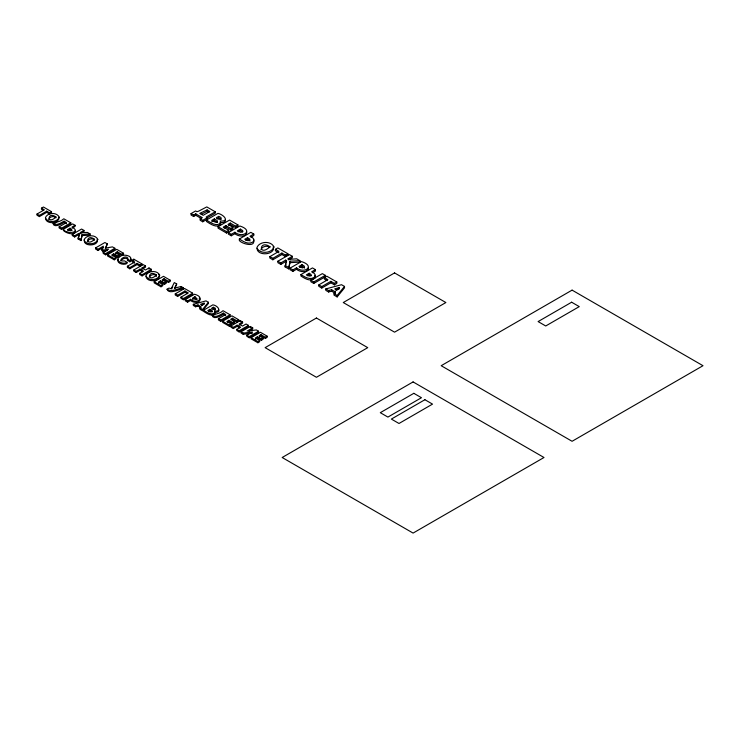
<?xml version="1.0" encoding="UTF-8"?>
<svg xmlns="http://www.w3.org/2000/svg" width="740" height="740" viewBox="0 0 740 740"><rect width="100%" height="100%" fill="white"/><g stroke="black" fill="none" stroke-linecap="round" stroke-linejoin="round"><path stroke-width="1.11" d="M45.492 218.272C46.074 224.581 58.978 223.841 59.024 217.68M145.983 276.298C146.566 282.606 159.47 281.857 159.516 275.696M256.993 248.363C257.372 256.623 275.789 254.893 273.208 246.827M80.928 240.574L82.149 234.395L90.095 233.96L90.095 235.126L82.149 235.561L80.928 240.574L78.126 238.955L79.282 233.896L78.616 233.516L74.675 235.792L72.279 234.413L72.279 235.579L74.675 236.967L78.616 234.682L79.282 235.07L78.126 238.955M288.554 268.861L290.071 261.202L299.904 260.674L299.904 262.117L290.071 262.654L288.554 268.861L285.085 266.863L286.519 260.6L285.696 260.119L280.812 262.94L277.851 261.229L277.851 262.682L280.812 264.393L285.696 261.572L286.519 262.043L286.519 260.6M156.39 276.529C155.881 273.162 150.118 274.614 149.082 277.167M285.085 266.863L285.945 263.967M120.879 260.841C122.156 258.695 126.124 257.03 127.909 259.416M171.745 288.804L172.772 286.778M95.608 247.882L104.914 242.517L107.356 243.923L105.219 248.141L112.48 246.882L114.885 248.27L114.885 249.436L105.58 254.81L103.202 253.432L103.202 252.266L108.53 249.186L103.064 250.12L101.722 249.343L103.332 246.189L98.004 249.269L95.608 247.882L95.608 249.056L98.004 250.435L103.332 247.354L102.129 249.722M105.644 248.464L107.356 243.923M176.721 283.975L174.474 288.119L181.133 286.519L183.474 287.869L183.474 289.035C179.709 288.471 169.164 295.214 167.018 289.238L168.988 288.101L171.236 288.646L174.307 282.578L176.721 283.975L174.927 288.461M84.48 239.843C82.575 247.105 99.623 246.226 97.19 239.325M118.123 259.287C116.152 263.542 124.079 265.503 126.993 263.468L126.993 262.302L124.505 260.868C115.949 262.117 125.319 253.977 127.909 258.251L127.41 260.36L129.898 261.793L131.239 260.101L130.545 258.491M193.316 304.297L195.582 305.601L197.996 304.936L201.104 306.739L199.948 308.127L199.948 309.292L202.492 310.754L202.492 309.588L208.412 302.272L206.007 300.884L193.316 304.297L193.316 305.463L195.582 306.767L197.996 306.11L201.104 307.905M202.492 310.754L208.412 303.437L208.412 302.272M335.451 291.949L334.027 293.669L334.027 295.112L337.163 296.925L337.163 295.482L344.498 286.417L341.519 284.706L325.813 288.924L325.813 290.376L328.615 291.986L331.603 291.171L335.451 293.392L335.451 291.949L331.603 289.729L328.615 290.543L325.813 288.924M337.163 296.925L344.498 287.869L344.498 286.417M339.235 287.546L336.904 290.145L334.73 288.887L339.235 287.546L339.235 288.989M127.41 260.36L127.854 259.879M314.63 278.499L315.471 277.361L314.805 275.447M129.898 261.793L129.898 260.619C134.273 255.892 122.831 253.385 120.01 256.66C113.312 260.101 123.377 265.364 126.993 262.302M207.098 209.901L199.791 213.361L203.186 215.312L209.827 211.483L207.098 209.901L207.098 211.353L201.243 214.322M117.299 251.767L117.299 252.941L121.712 255.504L121.712 254.329L117.299 251.767L115.496 252.839L119.436 255.152L119.436 256.318L117.762 257.317L113.766 254.976L113.766 253.811L117.762 256.151L117.762 257.317M115.496 254.014L117.299 252.941M117.762 256.151L119.436 255.152M121.712 255.504L123.525 254.421L123.525 253.256L116.754 249.352L107.467 254.727L107.467 255.901L114.247 259.814L114.247 258.639L116.041 257.575L111.675 255.041L113.766 253.811M121.712 254.329L123.525 253.256M114.247 259.814L116.041 258.741L116.041 257.575M230.242 223.054L230.242 224.498L235.699 227.67L235.699 226.227L230.242 223.054L228.003 224.387L232.887 227.245L232.887 228.688L230.815 229.927L225.867 227.023L225.867 225.58L230.815 228.475L230.815 229.927M228.743 225.386L230.242 224.498M230.815 228.475L232.887 227.245M235.699 227.67L237.938 226.347L237.938 224.895L229.567 220.067L218.069 226.718L218.069 228.17L226.459 233.008L226.459 231.565L228.679 230.242L223.276 227.106L225.867 225.58M235.699 226.227L237.938 224.895M226.459 233.008L228.679 231.685L228.679 230.242M164.03 278.749L164.03 279.914L168.442 282.476L168.442 281.311L164.03 278.749L162.227 279.822L166.176 282.134L166.176 283.3L164.493 284.299L160.497 281.959L160.497 280.793L164.493 283.133L164.493 284.299M162.227 280.987L164.03 279.914M164.493 283.133L166.176 282.134M168.442 282.476L170.256 281.404L170.256 280.238L163.485 276.335L154.197 281.709L154.197 282.874L160.978 286.787L160.978 285.621L162.772 284.558L158.416 282.023L160.497 280.793M168.442 281.311L170.256 280.238M160.978 286.787L162.772 285.723L162.772 284.558M232.471 318.256L232.471 319.43L236.883 321.993L236.883 320.818L232.471 318.256L230.658 319.329L234.608 321.641L234.608 322.816L232.934 323.805L228.938 321.465L228.938 320.3L232.934 322.64L232.934 323.805M232.934 322.64L234.608 321.641M236.883 321.993L238.687 320.92L238.687 319.745L231.925 315.841L222.638 321.225L222.638 322.39L229.409 326.303L229.409 325.137L231.204 324.065L226.847 321.539L228.938 320.3M236.883 320.818L238.687 319.745M229.409 326.303L231.204 325.239L231.204 324.065M260.952 334.702L260.952 335.877L265.364 338.439L265.364 337.264L260.952 334.702L259.148 335.775L263.089 338.088L263.089 339.253L261.414 340.252L257.418 337.912L257.418 336.746L261.414 339.087L261.414 340.252M259.148 336.95L260.952 335.877M261.414 339.087L263.089 338.088M265.364 338.439L267.168 337.366L267.168 336.191L260.406 332.288L251.119 337.662L251.119 338.837L257.899 342.75L257.899 341.575L259.694 340.511L255.328 337.976L257.418 336.746M265.364 337.264L267.168 336.191M257.899 342.75L259.694 341.686L259.694 340.511M41.477 208.144L44.326 209.799L37 214.045L37 215.21L39.396 216.598L39.396 215.423L46.713 211.168L46.713 212.334L49.58 214.008L49.58 212.843L51.523 211.686L43.429 207.015L41.477 208.144L41.477 209.318L43.373 210.419M49.58 214.008L51.523 212.861L51.523 211.686M112.378 255.8L113.766 254.976M131.877 260.341L134.726 261.997L127.4 266.233L127.4 267.408L129.796 268.786L129.796 267.621L137.113 263.357L137.113 264.532L139.98 266.206L139.98 265.031L141.923 263.884L133.829 259.213L131.877 260.341L131.877 261.507L134.726 263.163M139.98 266.206L141.923 265.05L141.923 263.884M224.146 228.049L225.867 227.023M158.416 283.189L160.497 281.959M275.419 249.325L278.934 251.378L269.869 256.632L269.869 258.075L272.838 259.786L272.838 258.334L281.894 253.071L281.894 254.514L285.446 256.586L285.446 255.143L287.851 253.718L277.833 247.928L275.419 249.325L275.419 250.777L278.934 252.821M285.446 256.586L287.851 255.161L287.851 253.718M227.541 322.289L228.938 321.465M324.37 277.593L327.894 279.646L318.829 284.891L318.829 286.343L321.789 288.045L321.789 286.602L330.854 281.329L330.854 282.782L334.406 284.854L334.406 283.401L336.802 281.977L326.793 276.196L324.37 277.593L324.37 279.036L327.015 280.58M334.406 284.854L336.802 283.429L336.802 281.977M255.328 339.151L257.418 337.912M39.396 216.598L46.713 212.334M59.154 226.838L66.471 222.574L64.066 221.168C60.93 222.805 56.786 226.042 53.224 223.591C55.537 221.917 60.874 221.852 63.788 218.772L70.818 222.833L70.818 223.998L61.531 229.372L59.154 228.003L59.154 226.838L61.531 228.207L61.531 229.372M129.796 268.786L137.113 264.532M136.234 272.505L136.234 271.339L140.045 269.12L143.495 271.136L139.703 273.338L139.703 274.512L142.099 275.891L151.367 270.507L151.367 269.332L148.99 267.963L145.447 270.026L142.006 268.01L145.521 265.956L143.144 264.587L133.857 269.961L133.857 271.136L136.234 272.505L140.045 270.294L140.045 269.12M142.099 275.891L142.099 274.725L151.367 269.332M175.251 293.863L177.628 295.232L184.972 291.005L188.321 292.929L180.958 297.166L180.958 298.331L183.363 299.719L183.363 298.553L192.641 293.16L184.565 288.498L175.251 293.863L175.251 295.029L177.628 296.407L184.972 292.18L187.488 293.614M183.363 299.719L192.641 294.335L192.641 293.16M272.838 259.786L281.894 254.514M218.393 318.774L225.719 314.519L223.314 313.113C220.169 314.75 216.034 317.978 212.472 315.527C214.785 313.853 220.113 313.788 223.036 310.707L230.066 314.768L230.066 315.934L220.77 321.317L218.393 319.939L218.393 318.774L220.77 320.143L220.77 321.317M242.59 322.002L239.076 324.055L242.517 326.072L246.059 324.009L248.446 325.378L248.446 326.543L239.168 331.936L236.772 330.549L236.772 329.383L240.565 327.182L237.124 325.165L233.304 327.385L233.304 328.551L230.926 327.173L230.926 326.007L240.213 320.633L242.59 322.002L242.59 323.177L239.076 325.221M233.304 328.551L237.124 326.331L237.124 325.165M239.168 331.936L239.168 330.762L248.446 325.378M321.789 288.045L330.854 282.782M61.531 228.207L70.818 222.833M220.77 320.143L230.066 314.768M64.066 221.168L64.066 222.342C61.855 223.998 53.872 228.299 52.975 223.406M75.221 230.658C74.758 236.227 65.758 233.082 63.381 230.445L63.381 229.271L72.677 223.906L75.073 225.284L75.073 226.449L71.983 228.235M67.738 229.52L70.023 228.197L71.965 230.103L70.402 230.686L67.738 229.52L67.738 230.686L70.023 229.372L71.789 230.492M75.073 225.284L71.983 227.06C82.325 232.841 65.712 234.469 63.381 229.271M72.279 234.413L81.585 229.039L83.972 230.427L83.972 231.592L80.29 233.72L80.29 232.545L83.972 230.427M103.202 252.266L105.58 253.635L114.885 248.27M201.391 218.541L195.767 215.294L193.63 216.524L191.059 215.044L191.059 213.592L195.628 210.956L196.951 211.714L198.588 211.178L206.784 206.913L215.238 211.788L215.238 213.24L207.052 217.949M191.059 213.592L193.63 215.081L195.767 213.842L202.325 217.634L200.17 218.855L200.17 220.307L202.742 221.787L207.329 219.151L207.329 217.708L206.146 217.024L215.238 211.788M206.451 220.011L217.967 213.37C223.924 214.665 230.094 221.834 220.122 220.973L220.816 222.435C217.227 227.633 210.031 222.222 206.451 220.011L206.451 221.464C210.031 223.665 217.227 229.085 220.816 223.887L220.122 222.416C221.991 223.064 226.2 222.296 225.423 219.651M214.332 218.883L211.686 220.409L215.553 222.278L217.449 221.528L217.19 220.622L214.332 218.883L214.332 220.335L211.686 221.861M218.642 216.395L216.321 217.736C218.716 221.038 224.59 218.133 218.642 216.395L218.642 217.847L217.097 218.735M253.515 240.056C255.911 247.789 241.37 243.756 239.335 240.445L239.335 238.992L250.842 232.351L253.802 234.062L253.802 235.505L250.943 237.161M247.558 237.669L244.727 239.298L248.02 240.74L249.954 240.019L249.741 239.057L247.558 237.669L247.558 239.113L245.671 240.204M253.802 234.062L249.99 236.263C252.377 236.939 256.345 240.463 252.543 242.193C248.048 244.875 243.071 241.277 239.335 238.992M277.851 261.229L289.358 254.588L292.318 256.299L292.318 257.742L288.674 259.851M292.318 256.299L287.768 258.926L288.591 259.398L296.685 258.815L299.904 260.674M215.062 312.743L215.164 313.335C212.269 317.534 206.451 313.159 203.565 311.383L203.565 310.208L212.87 304.843C217.847 305.454 222.333 311.993 214.609 310.985L214.609 312.151C216.191 312.891 220.27 311.632 218.559 309.486M209.929 309.302L207.792 310.532C209.975 313.603 215.312 310.911 209.929 309.302L209.929 310.467L212.241 311.873M213.407 307.285L211.538 308.367C213.472 311.041 218.217 308.691 213.407 307.285L213.407 308.46L215.479 309.709M208.504 311.29L209.929 310.467M223.314 313.113L223.314 314.278C221.094 315.943 213.12 320.244 212.214 315.342M313.834 279.026C309.468 281.635 304.593 278.296 300.949 276.02L300.949 274.577L312.465 267.926L315.425 269.637L315.425 271.081L312.567 272.736M309.172 273.245L306.351 274.873L309.32 276.122L311.244 275.41L311.031 274.438L309.172 273.245L309.172 274.688L307.294 275.779M315.425 269.637L311.614 271.839C314 272.505 317.469 275.983 313.834 277.583C309.468 280.192 304.593 276.843 300.949 274.577M310.837 280.284L322.353 273.634L325.295 275.336L325.295 276.779L313.769 283.42L310.837 281.727L310.837 280.284L313.769 281.968L325.295 275.336M252.442 333.148L243.201 334.267L241.009 333L241.009 331.825L250.314 326.46L252.701 327.839L252.701 329.013L248.982 331.159M252.701 327.839L247.123 331.067L256.354 329.947L258.565 331.224L258.565 332.389L249.26 337.764L246.855 336.376L246.855 335.202L252.442 331.983L243.201 333.093L241.009 331.825M246.855 335.202L249.26 336.598L258.565 331.224M228.318 232.638L239.843 225.996C254.412 230.649 242.443 238.659 234.922 232.24L231.259 234.34L228.318 232.638L228.318 234.081L231.259 235.783L234.922 233.683C237.892 236.615 246.762 237.632 246.79 232.147M185.213 299.617L194.528 294.252C206.266 297.452 196.405 304.769 190.559 299.293L187.59 300.986L185.213 299.617L185.213 300.782L187.59 302.161L190.559 300.459C192.955 302.827 200.124 303.65 200.142 299.219M289.932 268.213L301.467 261.572C316.026 266.224 304.066 274.235 296.546 267.815L292.883 269.915L289.932 268.213L289.932 269.656L292.883 271.358L296.546 269.258C299.515 272.19 308.386 273.208 308.404 267.723M200.17 218.855L202.742 220.335L207.329 217.708M240.352 229.104L237.327 230.834L240.74 232.342L242.886 231.518L242.628 230.51L240.352 229.104L240.352 230.547L242.628 231.962M238.086 231.842L240.352 230.547M194.944 296.759L192.493 298.155L195.249 299.386L196.988 298.71L194.944 296.759L194.944 297.933L197.071 299.496M192.493 299.33L194.944 297.933M301.976 264.68L298.951 266.409L302.364 267.926L304.51 267.094L304.251 266.086L301.976 264.68L301.976 266.123L304.603 268.065M299.7 267.418L301.976 266.123M201.428 305.157L204.166 304.344M335.636 290.071L338.337 289.257M183.474 287.869C178.248 287.925 172.013 292.689 167.018 289.238M101.722 249.343L101.722 250.508L103.064 251.286L107.439 250.546M218.642 217.847L221.195 219.392M207.098 211.353L208.921 212.399M247.558 239.113L250.055 241.009M309.172 274.688L311.031 275.891M214.332 220.335L217.532 222.546M218.069 226.718L226.459 231.565M269.869 256.632L272.838 258.334M285.085 265.41L288.554 267.418M318.829 284.891L321.789 286.602M334.027 293.669L337.163 295.482M90.095 233.96L87.496 232.462L80.29 232.545M127.41 259.185L129.898 260.619M37 214.045L39.396 215.423M78.126 237.79L80.928 239.409M107.467 254.727L114.247 258.639M127.4 266.233L129.796 267.621M133.857 269.961L136.234 271.339M139.703 273.338L142.099 274.725M154.197 281.709L160.978 285.621M180.958 297.166L183.363 298.553M199.948 308.127L202.492 309.588M203.565 310.208C206.451 311.993 212.269 316.368 215.164 312.169L214.609 310.985M222.638 321.225L229.409 325.137M230.926 326.007L233.304 327.385M236.772 329.383L239.168 330.762M251.119 337.662L257.899 341.575M330.854 281.329L334.406 283.401M281.894 253.071L285.446 255.143M137.113 263.357L139.98 265.031M46.713 211.168L49.58 212.843M223.314 314.278L225.719 315.684M64.066 222.342L66.471 223.748M237.124 326.331L239.704 327.848M140.045 270.294L142.635 271.802M269.712 247.456C267.186 244.912 261.655 246.614 260.878 249.852M199.143 298.146L199.754 298.692M158.434 274.457L159.082 275.058M94.544 240.13C92.731 237.623 87.857 239.066 87.228 241.767M55.944 217.847C54.131 215.331 49.256 216.783 48.627 219.484M331.603 289.729L331.603 291.171M328.615 290.543L328.615 291.986M313.769 281.968L313.769 283.42M296.546 267.815L296.546 269.258M292.883 269.915L292.883 271.358M290.071 261.202L290.071 262.654M285.696 260.119L285.696 261.572M280.812 262.94L280.812 264.393M250.314 326.46L250.314 327.626M249.26 336.598L249.26 337.764M243.201 333.093L243.201 334.267M240.213 320.633L240.213 321.798M234.922 232.24L234.922 233.683M231.259 234.34L231.259 235.783M202.742 220.335L202.742 221.787M197.996 304.936L197.996 306.11M195.767 213.842L195.767 215.294M195.582 305.601L195.582 306.767M193.63 215.081L193.63 216.524M190.559 299.293L190.559 300.459M187.59 300.986L187.59 302.161M184.972 291.005L184.972 292.18M181.133 286.519L181.133 287.693M177.628 295.232L177.628 296.407M148.99 267.963L148.99 269.129M145.521 265.956L145.521 267.131L142.006 269.175L142.006 268.01M133.829 259.213L133.829 260.378M105.58 253.635L105.58 254.81M103.064 250.12L103.064 251.286M98.004 249.269L98.004 250.435M82.149 234.395L82.149 235.561M79.282 233.896L79.282 235.07M78.616 233.516L78.616 234.682M74.675 235.792L74.675 236.967M70.023 228.197L70.023 229.372M55.028 222.213L55.028 223.388M59.2 217.181C57.433 222.49 47.591 223.119 45.39 217.801C47.194 212.463 56.934 211.89 59.2 217.181M97.8 239.464C96.034 244.774 86.201 245.403 83.99 240.084C85.794 234.756 95.534 234.173 97.8 239.464M159.692 275.197C157.935 280.516 148.093 281.135 145.891 275.817C147.685 270.489 157.435 269.906 159.692 275.197M273.957 247.003C271.784 253.579 259.601 254.357 256.873 247.771C259.102 241.175 271.164 240.454 273.957 247.003M55.99 216.996C46.74 225.793 47.009 210.585 55.99 216.996M94.6 239.279C85.341 248.085 85.609 232.869 94.6 239.279M156.492 275.012C147.232 283.818 147.501 268.601 156.492 275.012M269.998 246.781C258.14 257.622 258.935 238.964 269.998 246.781M204.166 303.178L202.279 305.278L200.522 304.26L204.166 303.178M316.433 318.024L265.124 347.652L316.433 377.28L367.752 347.652L316.433 318.024M394.568 272.921L343.258 302.54L394.568 332.168L445.878 302.54L394.568 272.921M413.087 381.923L282.171 457.505L413.087 533.087L544.002 457.505L413.087 381.923M572.085 290.126L441.179 365.708L572.085 441.29L703 365.708L572.085 290.126M413.827 393.319L380.295 412.68L387.917 417.082L421.458 397.722L413.827 393.319M571.632 302.216L538.1 321.576L545.722 325.979L579.263 306.619L571.632 302.216M424.908 399.72L391.368 419.081L398.999 423.483L432.53 404.114L424.908 399.72"/></g></svg>
